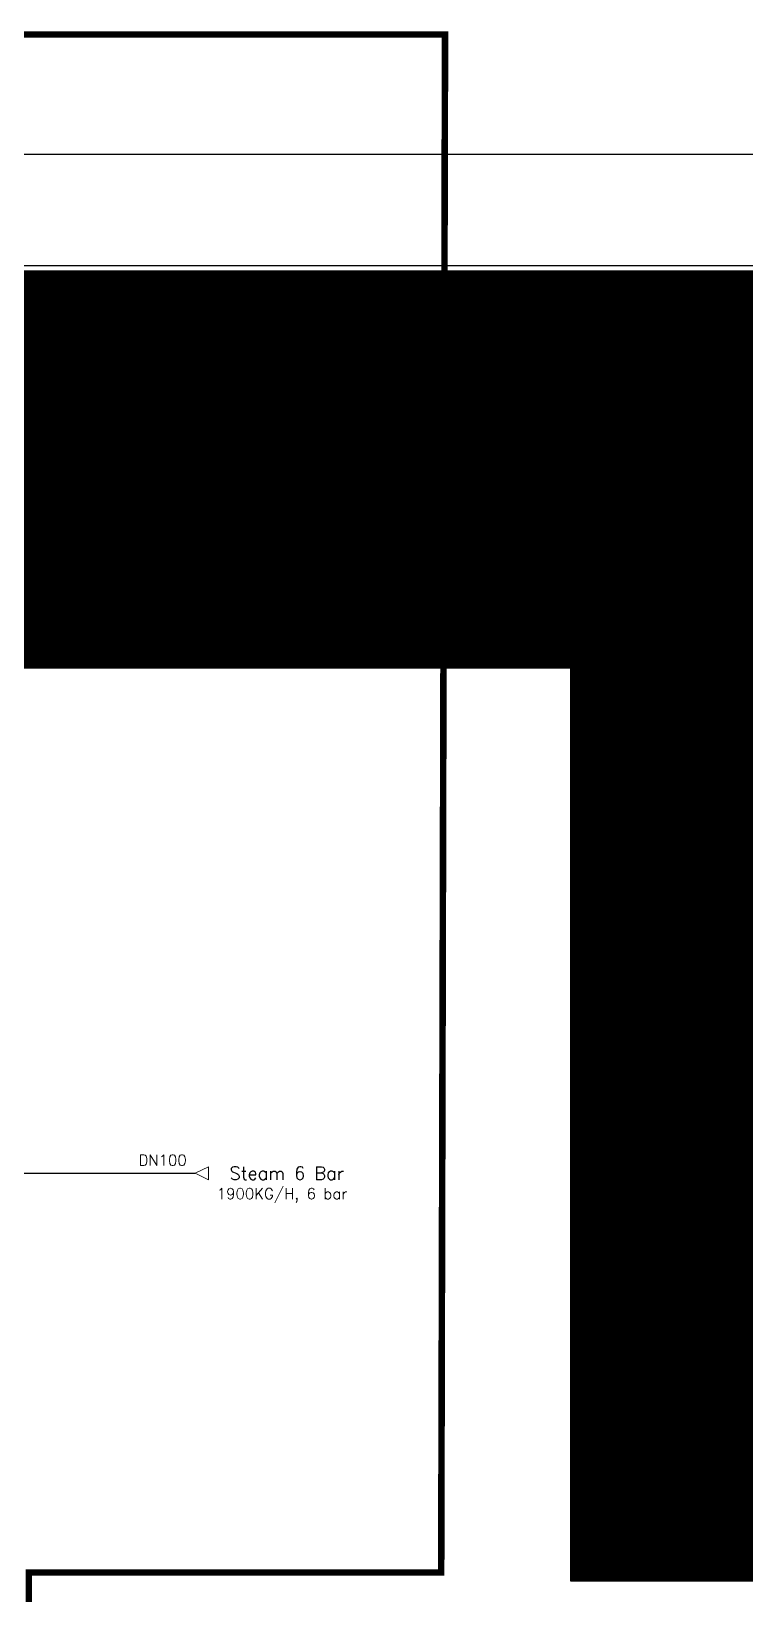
# Model space of a CAD drawing. Header units: inches. Extents: x 12545 to 14027, y 22146 to 23144.
# Drawn here: x 13531.7 to 13695.4, y 22710.4 to 23068.8 of the extents above; entities that cross this region are included whole.
import ezdxf
from ezdxf.enums import TextEntityAlignment as Align

# ---------------------------------------------------------------- set-up
doc = ezdxf.new("R2010")
doc.units = ezdxf.units.IN
doc.header["$MEASUREMENT"] = 0
doc.linetypes.add('CONTINU', pattern=[0])
for name, color, linetype in [('1', 7, 'CONTINU'), ('MATERIEL-DIVERS', 7, 'Continuous'), ('techn-data', 7, 'Continuous'), ('TUYAUTERIE-PROCESS', 30, 'Continuous'), ('TUYAUTERIE-VAPEUR INDUSTRIELLE', 231, 'Continuous'), ('TXT_FR', 7, 'Continuous'), ('ZN', 1, 'Continuous')]:
    doc.layers.add(name, color=color, linetype=linetype)
doc.layers.add('19 Pipe Process', color=30, linetype='Continuous', lineweight=30)
doc.layers.add('31 Equipment', color=7, linetype='Continuous', lineweight=9)
doc.styles.add('ROMANS', font='ROMANS.SHX')

# ---------------------------------------------------------------- blocks, each defined once
blk = doc.blocks.new('FLE23')
at = {"color": 7}
for p, q in [((0, -1.5), (0, 1.5)), ((0, 1.5), (3, 0)), ((3, 0), (0, -1.5))]:
    blk.add_line(p, q, dxfattribs=at)
at = {"layer": 'MATERIEL-DIVERS', "color": 2}
for p in [(0, 0), (3, 0)]:
    blk.add_point(p, dxfattribs=at)
at = {"layer": 'MATERIEL-DIVERS', "color": 7, "extrusion": (-1, 0, 0)}
blk.add_point((0, 0), dxfattribs=at)
at = {"layer": 'MATERIEL-DIVERS', "color": 7, "extrusion": (1, 0, 0)}
blk.add_point((3, 0), dxfattribs=at)
blk = doc.blocks.new('SMS-304-63')
at = {"layer": 'techn-data', "style": 'ROMANS'}
blk.add_text('SMS 304-%%C63.5x1.6', height=2.5, dxfattribs=at).set_placement((1.64, 2.84), align=Align.MIDDLE_CENTER)
blk = doc.blocks.new('APV-SIGN-ARW-FLOW-1')
at = {"layer": '31 Equipment'}
for p, q in [((-1.5, -1.5), (-1.5, 1.5)), ((-1.5, 1.5), (1.5, 0)), ((1.5, 0), (-1.5, -1.5))]:
    blk.add_line(p, q, dxfattribs=at)

msp = doc.modelspace()

# ---------------------------------------------------------------- hatches: boundary and pattern name
at = {"layer": '1'}
h = msp.add_hatch(dxfattribs=at)
h.set_pattern_fill('ANSI31', color=4)
h.paths.add_polyline_path([(13655.32, 22713.52), (13655.32, 22922.75), (13359.5, 22922.75), (13359.5, 22978.44), (13440.23, 22978.44), (13440.23, 23013.81), (14012.51, 23013.81), (14012.51, 22713.52)])

# ---------------------------------------------------------------- linework, layer by layer
at = {"layer": '1', "color": 4}
msp.add_lwpolyline([(13655.32, 22713.52), (13655.32, 22922.75), (13359.5, 22922.75), (13359.5, 22978.44), (13440.23, 22978.44), (13440.23, 23013.81), (14012.51, 23013.81), (14012.51, 22713.52)], close=True, dxfattribs=at)
at = {"layer": '19 Pipe Process'}
msp.add_lwpolyline([(13056.5, 23040.57), (13900.36, 23040.57)], dxfattribs=at)
at = {"layer": 'TUYAUTERIE-PROCESS'}
for p, q in [((13401.26, 22937.3), (13697.28, 22937.3)), ((13376.26, 22926.02), (13687.28, 22926.02)), ((13687.28, 22718.61), (13687.28, 22926.02)), ((13809.28, 22718.61), (13687.28, 22718.61))]:
    msp.add_line(p, q, dxfattribs=at)
at = {"layer": 'TUYAUTERIE-VAPEUR INDUSTRIELLE'}
for p, q in [((13974, 23015.02), (13493.28, 23015.02)), ((13455.61, 22807.02), (13534.21, 22807.02)), ((13534.21, 22807.02), (13569.28, 22807.02))]:
    msp.add_line(p, q, dxfattribs=at)
at = {"layer": 'ZN', "const_width": 1.5}
for points in [[(12545.91, 22844.21), (13070, 22845), (13070, 23068), (13626.5, 23068), (13625.62, 22715.5), (13531.14, 22715.5), (13531.14, 22147.5), (12545.91, 22146.71)], [(13672.35, 22999.03), (14001.65, 22999.03), (14001.65, 22716.16), (13672.35, 22716.16)]]:
    msp.add_lwpolyline(points, close=True, dxfattribs=at)

# ---------------------------------------------------------------- block references
at = {"layer": '31 Equipment', "rotation": 180}
msp.add_blockref('APV-SIGN-ARW-FLOW-1', (13570.78, 22807.02), dxfattribs=at)
at = {"layer": 'MATERIEL-DIVERS', "xscale": -1, "rotation": 90}
msp.add_blockref('FLE23', (13687.28, 22911.54), dxfattribs=at)
at = {"layer": 'techn-data'}
for p in [(13569.28, 22936.02), (13569.28, 22926.02)]:
    msp.add_blockref('SMS-304-63', p, dxfattribs=at)

# ---------------------------------------------------------------- texts
at = {"layer": 'techn-data', "color": 1, "style": 'ROMANS'}
for s, p in [('98°C 4.9 bars', (13677.69, 22938.55)), ('DN100', (13561.81, 22810.02)), ('1900KG/H, 6 bar', (13589.16, 22802.33)), ('01', (13693.05, 22773.73)), ('02', (13693.05, 22769.39)), ('03', (13693.05, 22764.83)), ('04', (13693.05, 22760.59))]:
    msp.add_text(s, height=2.5, dxfattribs=at).set_placement(p, align=Align.MIDDLE_CENTER)
at = {"layer": 'TXT_FR', "insert": (13590.25, 22807.02), "char_height": 3, "width": 55, "attachment_point": 5, "style": 'ROMANS'}
msp.add_mtext('Steam 6 Bar', dxfattribs=at)

doc.saveas('drawing.dxf')
